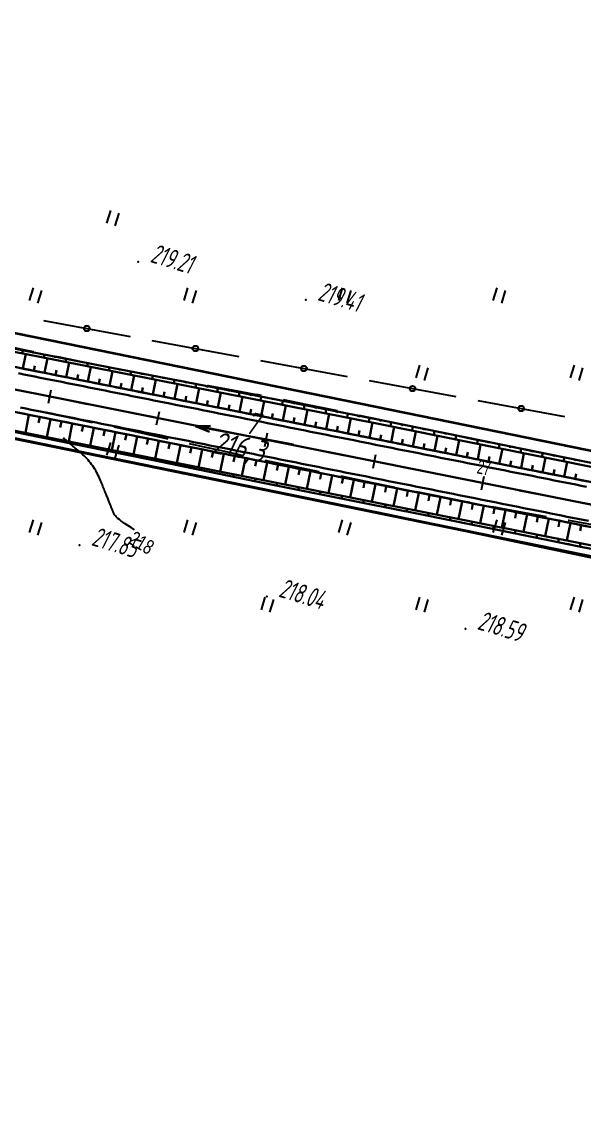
# Model space of a CAD drawing. Header units: millimetres. Extents: x -1799 to 6962, y -1020 to 4121.
# Drawn here: x 665 to 766.8, y 2958.7 to 3157.1 of the extents above; entities that cross this region are included whole.
import ezdxf

# ---------------------------------------------------------------- set-up
doc = ezdxf.new("R2010")
doc.units = ezdxf.units.MM
doc.linetypes.add('CONTI', pattern=[0])
doc.linetypes.add('STROT', pattern=[1.7, 0.5, -1.2])
for name, color, linetype, lineweight in [('10', 1, 'Continuous', 35), ('КОПИЯ_ОСЬ_13_ОТКОСЫ', 7, 'Continuous', 30), ('КОПИЯ_ОСЬ_ГРАНИЦЫ_ПОЛОС', 7, 'Continuous', 30), ('ОСЬ_ВЕРХ_ПОКРЫТИЯ_ГРАНИЦЫ_ПОЛОС', 7, 'Continuous', 30), ('ОСЬ_ВЕРХ_ПОКРЫТИЯ_ОСЬ', 1, 'Continuous', 30), ('Уклоны ПЧ', 5, 'Continuous', 30)]:
    doc.layers.add(name, color=color, linetype=linetype, lineweight=lineweight)
for name, color, linetype in [('_Ростелеком', 6, 'Continuous'), ('GOR_BDEFAULT', 212, 'CONTI'), ('PI_OTDEFAULT', 172, 'CONTI'), ('PI_TTDEFAULT', 5, 'CONTI'), ('PLN_O', 7, 'CONTI'), ('SIT_LDEFAULT', 7, 'CONTI'), ('ZAPSKDEFAULT', 7, 'CONTI'), ('КОПИЯ_ОСЬ_ТАНГЕНСЫ', 1, 'Continuous'), ('ОСЬ_ВЕРХ_ПОКРЫТИЯ_ПИКЕТЫ', 1, 'Continuous'), ('ОСЬ_ВЕРХ_ПОКРЫТИЯ_ТАНГЕНСЫ', 1, 'Continuous'), ('разметка', 7, 'Continuous')]:
    doc.layers.add(name, color=color, linetype=linetype)
doc.styles.add('eskd', font='spds.shx', dxfattribs={"width": 1.2, "oblique": 15})
doc.styles.add('SHRFT', font='TXT', dxfattribs={"width": 3.5})
doc.styles.get("Standard").update_dxf_attribs({"font": 'arial.ttf'})
doc.styles.add('STYLE1', font='romand.shx', dxfattribs={"width": 0.9})
doc.styles.add('ГОСТ', font='', dxfattribs={"oblique": 15, "height": 4})
doc.styles.get('ГОСТ').set_extended_font_data('GOST type A')
doc.linetypes.add('кабель_связи_проект.', pattern='A,10,-1,["/",STYLE1,S=3,R=0,X=0,Y=-1.5],-4.1', length=15.1)

# ---------------------------------------------------------------- blocks, each defined once
blk = doc.blocks.new('BL_2011')
at = {"color": 0}
for p, q in [((0, 0), (0, 2.4)), ((1.6, 0), (1.6, 2.4))]:
    blk.add_line(p, q, dxfattribs=at)
blk = doc.blocks.new('Стрелка')
at = {"layer": 'Уклоны ПЧ', "ltscale": 2}
for points in [[(-0.02, -0.05), (-0.02, 17.97)], [(-0.02, -0.05), (-0.58, 2.62)], [(-0.02, -0.05), (0.53, 2.62)]]:
    blk.add_lwpolyline(points, dxfattribs=at)

msp = doc.modelspace()

# ---------------------------------------------------------------- linework, layer by layer
at = {"layer": '10'}
for points in [[(-360.39, 3343.98), (-65.03, 3344.87), (87.16, 3350.87), (108.64, 3348.19), (148.58, 3330.11), (255.1, 3267.82), (280.33, 3251.41), (314.65, 3229.09), (366.26, 3197.31), (410.92, 3168.51), (446.74, 3154.31), (486.35, 3141.69), (517.02, 3127.88), (586.85, 3116.46), (604.34, 3112.89), (723.31, 3088.59), (842.11, 3064.31), (1030.23, 3025.88), (1104.98, 3010.61)], [(1051.21, 3001.58), (974.51, 3016.91), (912.27, 3029.91), (802.72, 3052.77), (731.25, 3067.83), (636.78, 3087.13), (493.46, 3112.21), (494.99, 3106.72), (485.32, 3108.34), (431.47, 3127.8), (399.29, 3139.15), (370.15, 3158.46), (256.96, 3237.54), (178.33, 3282.64), (135.32, 3306.77), (116.47, 3313.34), (93.11, 3317.06), (-267.68, 3313.81), (-292.89, 3314.1), (-344.73, 3319.75)]]:
    msp.add_lwpolyline(points, dxfattribs=at)
at = {"layer": '_Ростелеком', "linetype": 'кабель_связи_проект.', "lineweight": 40, "ltscale": 0.25}
msp.add_lwpolyline([(493.48, 3112.58), (557.68, 3101.61), (635.13, 3087.42), (695.17, 3075.2), (745.34, 3064.92), (777.19, 3058.43), (806.91, 3052.19), (907.01, 3031.5), (1005.3, 3011.43), (1187.78, 2973.66)], dxfattribs=at)
at = {"layer": 'GOR_BDEFAULT', "color": 212, "elevation": 218, "flags": 128}
msp.add_lwpolyline([(685.39, 3065.1), (684.74, 3065.51), (684.18, 3065.88), (683.69, 3066.21), (683.27, 3066.5), (682.91, 3066.75), (682.62, 3066.97), (682.37, 3067.17), (682.17, 3067.34), (682.02, 3067.49), (681.89, 3067.62), (681.8, 3067.74), (681.73, 3067.85), (681.67, 3067.94), (681.63, 3068.04), (681.59, 3068.13), (681.55, 3068.23), (681.51, 3068.32), (681.47, 3068.42), (681.43, 3068.53), (681.39, 3068.63), (681.35, 3068.74), (681.3, 3068.85), (681.25, 3068.96), (681.21, 3069.08), (681.16, 3069.2), (681.11, 3069.33), (681.05, 3069.46), (681, 3069.59), (680.94, 3069.73), (680.89, 3069.87), (680.83, 3070.01), (680.77, 3070.17), (680.71, 3070.32), (680.64, 3070.48), (680.58, 3070.65), (680.51, 3070.82), (680.44, 3071), (680.36, 3071.19), (680.29, 3071.38), (680.21, 3071.59), (680.12, 3071.8), (680.04, 3072.02), (679.95, 3072.24), (679.85, 3072.48), (679.75, 3072.72), (679.65, 3072.98), (679.55, 3073.24), (679.44, 3073.51), (679.32, 3073.79), (679.2, 3074.07), (679.07, 3074.36), (678.94, 3074.65), (678.8, 3074.95), (678.65, 3075.24), (678.5, 3075.53), (678.33, 3075.83), (678.16, 3076.12), (677.98, 3076.41), (677.79, 3076.69), (677.59, 3076.97), (677.38, 3077.24), (677.17, 3077.5), (676.94, 3077.76), (676.71, 3078.01), (676.48, 3078.26), (676.24, 3078.5), (676, 3078.72), (675.77, 3078.95), (675.53, 3079.16), (675.3, 3079.37), (675.07, 3079.56), (674.84, 3079.75), (674.63, 3079.93), (674.42, 3080.1), (674.22, 3080.27), (674.03, 3080.42), (673.86, 3080.56), (673.69, 3080.7), (673.54, 3080.83), (673.4, 3080.95), (673.26, 3081.06), (673.14, 3081.16), (673.03, 3081.26), (672.92, 3081.35), (672.83, 3081.43), (672.74, 3081.5), (672.66, 3081.57), (672.59, 3081.63), (672.52, 3081.68), (672.47, 3081.73)], dxfattribs=at)
at = {"layer": 'PI_TTDEFAULT', "color": 5}
for p in [(686.05, 3113.66, 219.21), (716.39, 3106.75, 219.41), (675.42, 3062.36, 217.85), (709.32, 3053.04, 218.04), (745.3, 3047.15, 218.59)]:
    msp.add_point(p, dxfattribs=at)
at = {"layer": 'PLN_O'}
for p, q in [((668.85, 3103.03), (684.58, 3100.13)), ((688.52, 3099.4), (704.25, 3096.5)), ((708.18, 3095.78), (723.91, 3092.88)), ((727.85, 3092.15), (743.58, 3089.25)), ((747.52, 3088.53), (763.25, 3085.63))]:
    msp.add_line(p, q, dxfattribs=at)
for centre in [(676.72, 3101.58), (696.39, 3097.95), (716.05, 3094.33), (735.72, 3090.7), (755.39, 3087.08)]:
    msp.add_circle(centre, 0.5, dxfattribs=at)
at = {"layer": 'SIT_LDEFAULT', "color": 7}
for p, q in [((666.08, 3097.54), (660.52, 3098.71)), ((667.14, 3097.32), (666.08, 3097.54)), ((671.48, 3096.41), (671.06, 3096.5)), ((676.58, 3095.36), (671.48, 3096.42)), ((680.87, 3094.5), (676.58, 3095.36)), ((685.59, 3093.6), (684.79, 3093.75)), ((689.96, 3092.78), (685.59, 3093.59)), ((694.33, 3091.99), (689.96, 3092.78)), ((694.62, 3091.93), (694.33, 3091.98)), ((698.71, 3091.2), (698.56, 3091.23)), ((703.08, 3090.4), (698.71, 3091.2)), ((707.45, 3089.59), (703.08, 3090.4)), ((708.39, 3089.42), (707.45, 3089.6)), ((716.67, 3087.77), (712.32, 3088.65)), ((667.92, 3086.64), (669.43, 3086.32)), ((722.13, 3086.65), (716.67, 3087.76)), ((669.43, 3086.32), (674.44, 3085.27)), ((674.44, 3085.27), (677.71, 3084.58)), ((728.41, 3085.34), (726.04, 3085.84)), ((734.72, 3084.02), (728.41, 3085.34)), ((681.62, 3083.75), (683.65, 3083.32)), ((683.65, 3083.33), (688.16, 3082.34)), ((735.82, 3083.79), (734.72, 3084.02)), ((740.93, 3082.72), (739.74, 3082.97)), ((746.76, 3081.5), (740.93, 3082.71)), ((688.16, 3082.33), (691.38, 3081.61)), ((695.28, 3080.75), (697.16, 3080.33)), ((749.53, 3080.93), (746.76, 3081.5)), ((697.16, 3080.33), (701.66, 3079.34)), ((701.66, 3079.34), (705.06, 3078.6)), ((756.69, 3079.49), (753.46, 3080.14)), ((761.52, 3078.52), (756.69, 3079.49)), ((708.97, 3077.75), (710.68, 3077.39)), ((710.68, 3077.39), (715.62, 3076.35)), ((763.25, 3078.18), (761.52, 3078.52)), ((715.62, 3076.35), (718.76, 3075.69)), ((722.67, 3074.88), (727.23, 3073.94)), ((727.23, 3073.94), (732.46, 3072.86)), ((736.38, 3072.06), (739.4, 3071.45)), ((739.4, 3071.45), (745.04, 3070.32)), ((745.04, 3070.32), (746.19, 3070.09)), ((750.11, 3069.32), (754.62, 3068.48)), ((754.62, 3068.48), (759.28, 3067.65)), ((759.28, 3067.65), (759.95, 3067.53)), ((763.89, 3066.84), (763.95, 3066.83)), ((763.95, 3066.83), (768.6, 3066.04))]:
    msp.add_line(p, q, dxfattribs=at)
at = {"layer": 'КОПИЯ_ОСЬ_13_ОТКОСЫ'}
for points in [[(520.07, 3126.21), (534.01, 3123.15), (534.69, 3123), (544.48, 3120.94), (553.58, 3119.04), (573.18, 3115.04), (592.8, 3111.15), (671.32, 3095.86), (730.18, 3084.19), (788.99, 3072.32), (808.63, 3068.52), (828.26, 3064.68), (965.55, 3037.28), (985.16, 3033.34), (1004.74, 3029.28), (1024.35, 3025.36), (1044.01, 3021.69)], [(520.07, 3126.21), (534.01, 3123.15), (534.69, 3123), (544.48, 3120.94), (553.58, 3119.04), (573.18, 3115.04), (592.8, 3111.15), (671.32, 3095.86), (730.18, 3084.19), (788.99, 3072.32), (808.63, 3068.52), (828.26, 3064.68), (965.55, 3037.28), (985.16, 3033.34), (1004.74, 3029.28), (1024.35, 3025.36), (1044.01, 3021.69)], [(522.09, 3126.14), (532.81, 3123.79), (534.08, 3123.52), (534.77, 3123.37), (544.55, 3121.3), (553.65, 3119.37), (573.23, 3115.32), (592.87, 3111.54), (612.53, 3107.83), (651.79, 3100.17), (661.61, 3098.29), (671.43, 3096.39), (681.24, 3094.45), (691.06, 3092.55), (710.7, 3088.77), (730.32, 3084.91), (789.12, 3072.95)], [(523.43, 3122.71), (534.19, 3120.48), (1129.35, 3001.58)], [(522.32, 3114.7), (1120.31, 2995.23)], [(524.91, 3109.79), (529.85, 3108.99), (531.83, 3108.67), (536.76, 3107.81), (541.68, 3106.92), (550.83, 3105.25), (570.49, 3101.57), (590.06, 3097.46), (609.62, 3093.28), (619.45, 3091.43), (629.27, 3089.55), (648.91, 3085.75), (658.72, 3083.82), (668.52, 3081.85), (688.12, 3077.87), (707.7, 3073.78), (727.31, 3069.85), (737.12, 3067.92), (746.93, 3065.95), (766.53, 3061.98), (786.19, 3058.29)], [(526.95, 3109.81), (536.8, 3108.04), (541.72, 3107.14), (550.86, 3105.43), (570.51, 3101.67), (590.13, 3097.8), (668.57, 3082.06), (805.88, 3054.79), (825.51, 3050.93), (962.79, 3023.48), (982.41, 3019.59), (992.23, 3017.72), (1002.05, 3015.82), (1021.68, 3011.99), (1041.34, 3008.28)], [(665.12, 3097.61), (665.02, 3097.09)], [(665.15, 3094.32), (665.68, 3096.96)], [(667.09, 3097.23), (667.05, 3097.06)], [(669.05, 3096.85), (668.95, 3096.32)], [(667.11, 3093.92), (667.29, 3094.8)], [(669.07, 3093.53), (669.6, 3096.19)], [(671.01, 3096.47), (670.98, 3096.29)], [(672.98, 3096.08), (672.87, 3095.55)], [(672.99, 3092.75), (673.53, 3095.42)], [(674.94, 3095.69), (674.9, 3095.51)], [(676.9, 3095.3), (676.8, 3094.77)], [(676.92, 3091.96), (677.45, 3094.64)], [(678.86, 3094.92), (678.83, 3094.74)], [(671.03, 3093.14), (671.21, 3094.03)], [(674.95, 3092.36), (675.13, 3093.25)], [(680.83, 3094.53), (680.72, 3094)], [(680.84, 3091.18), (681.37, 3093.87)], [(682.79, 3094.15), (682.75, 3093.97)], [(684.75, 3093.77), (684.64, 3093.22)], [(684.76, 3090.4), (685.3, 3093.09)], [(686.71, 3093.39), (686.68, 3093.2)], [(688.68, 3093.01), (688.57, 3092.44)], [(690.64, 3092.63), (690.61, 3092.44)], [(678.88, 3091.57), (679.06, 3092.47)], [(682.8, 3090.79), (682.98, 3091.68)], [(686.72, 3090.01), (686.9, 3090.9)], [(688.68, 3089.61), (689.22, 3092.31)], [(692.61, 3092.25), (692.49, 3091.66)], [(692.61, 3088.83), (693.15, 3091.53)], [(694.57, 3091.87), (694.53, 3091.68)], [(696.53, 3091.49), (696.42, 3090.88)], [(696.53, 3088.05), (697.07, 3090.75)], [(698.5, 3091.12), (698.46, 3090.91)], [(700.46, 3090.74), (700.34, 3090.1)], [(690.64, 3089.22), (690.82, 3090.12)], [(694.57, 3088.44), (694.75, 3089.34)], [(700.45, 3087.26), (700.99, 3089.98)], [(702.43, 3090.36), (702.39, 3090.15)], [(704.39, 3089.98), (704.26, 3089.33)], [(704.37, 3086.48), (704.92, 3089.2)], [(706.35, 3089.61), (706.31, 3089.39)], [(708.32, 3089.23), (708.19, 3088.55)], [(710.28, 3088.85), (710.24, 3088.63)], [(698.49, 3087.65), (698.67, 3088.56)], [(702.41, 3086.87), (702.59, 3087.78)], [(706.33, 3086.09), (706.52, 3086.99)], [(708.3, 3085.7), (708.84, 3088.42)], [(712.25, 3088.47), (712.11, 3087.77)], [(712.22, 3084.91), (712.76, 3087.64)], [(714.21, 3088.08), (714.16, 3087.85)], [(716.17, 3087.7), (716.03, 3086.99)], [(716.14, 3084.13), (716.69, 3086.86)], [(718.13, 3087.31), (718.09, 3087.08)], [(720.1, 3086.93), (719.96, 3086.22)], [(666.25, 3085.94), (665.59, 3082.65)], [(668.21, 3085.55), (667.99, 3084.46)], [(670.17, 3085.16), (669.51, 3081.87)], [(672.13, 3084.77), (671.91, 3083.67)], [(710.26, 3085.3), (710.44, 3086.21)], [(714.18, 3084.52), (714.36, 3085.43)], [(720.06, 3083.34), (720.61, 3086.09)], [(722.06, 3086.54), (722.01, 3086.3)], [(724.02, 3086.15), (723.88, 3085.44)], [(723.99, 3082.56), (724.53, 3085.31)], [(725.98, 3085.77), (725.94, 3085.53)], [(727.94, 3085.38), (727.8, 3084.66)], [(729.91, 3085), (729.86, 3084.76)], [(674.09, 3084.38), (673.44, 3081.09)], [(676.06, 3083.98), (675.84, 3082.89)], [(678.02, 3083.59), (677.36, 3080.31)], [(679.98, 3083.2), (679.76, 3082.11)], [(681.94, 3082.81), (681.28, 3079.53)], [(718.1, 3083.74), (718.28, 3084.65)], [(722.02, 3082.95), (722.21, 3083.87)], [(725.95, 3082.17), (726.13, 3083.09)], [(727.91, 3081.78), (728.46, 3084.53)], [(731.87, 3084.6), (731.72, 3083.88)], [(731.83, 3080.99), (732.38, 3083.74)], [(733.83, 3084.2), (733.78, 3083.96)], [(735.79, 3083.8), (735.64, 3083.09)], [(735.75, 3080.21), (736.3, 3082.95)], [(737.75, 3083.4), (737.7, 3083.16)], [(739.71, 3083), (739.56, 3082.3)], [(666.03, 3082.35), (666.05, 3082.42)], [(667.99, 3081.95), (668.04, 3082.16)], [(669.95, 3081.56), (669.97, 3081.63)], [(671.91, 3081.16), (671.96, 3081.38)], [(673.87, 3080.76), (673.89, 3080.84)], [(683.9, 3082.42), (683.68, 3081.32)], [(685.86, 3082.03), (685.21, 3078.75)], [(687.82, 3081.63), (687.6, 3080.54)], [(689.78, 3081.24), (689.13, 3077.97)], [(691.75, 3080.85), (691.53, 3079.76)], [(729.87, 3081.39), (730.05, 3082.3)], [(733.79, 3080.6), (733.98, 3081.52)], [(737.71, 3079.82), (737.9, 3080.73)], [(739.68, 3079.43), (740.22, 3082.16)], [(741.67, 3082.61), (741.62, 3082.37)], [(743.63, 3082.21), (743.48, 3081.5)], [(743.6, 3078.64), (744.14, 3081.37)], [(745.59, 3081.81), (745.54, 3081.57)], [(747.55, 3081.41), (747.4, 3080.71)], [(749.51, 3081.01), (749.46, 3080.78)], [(675.83, 3080.36), (675.88, 3080.6)], [(677.79, 3079.97), (677.81, 3080.05)], [(679.75, 3079.57), (679.81, 3079.83)], [(681.71, 3079.17), (681.73, 3079.26)], [(683.67, 3078.77), (683.73, 3079.05)], [(693.71, 3080.46), (693.05, 3077.19)], [(695.67, 3080.07), (695.45, 3078.98)], [(697.63, 3079.67), (696.98, 3076.42)], [(699.59, 3079.28), (699.37, 3078.2)], [(701.55, 3078.89), (700.9, 3075.64)], [(741.64, 3079.04), (741.82, 3079.95)], [(745.56, 3078.25), (745.74, 3079.16)], [(747.52, 3077.86), (748.06, 3080.58)], [(751.47, 3080.61), (751.33, 3079.92)], [(751.44, 3077.08), (751.99, 3079.79)], [(753.43, 3080.21), (753.38, 3079.98)], [(755.39, 3079.81), (755.25, 3079.13)], [(755.37, 3076.29), (755.91, 3079)], [(757.35, 3079.41), (757.3, 3079.19)], [(759.31, 3079.02), (759.17, 3078.34)], [(685.63, 3078.38), (685.65, 3078.47)], [(687.59, 3077.98), (687.65, 3078.27)], [(689.55, 3077.57), (689.57, 3077.67)], [(691.51, 3077.16), (691.58, 3077.49)], [(693.47, 3076.75), (693.49, 3076.86)], [(703.51, 3078.5), (703.3, 3077.41)], [(705.47, 3078.11), (704.82, 3074.86)], [(707.44, 3077.72), (707.22, 3076.63)], [(709.4, 3077.32), (708.75, 3074.08)], [(711.36, 3076.93), (711.14, 3075.85)], [(749.48, 3077.47), (749.66, 3078.38)], [(753.4, 3076.68), (753.59, 3077.59)], [(757.33, 3075.9), (757.51, 3076.8)], [(759.29, 3075.51), (759.83, 3078.21)], [(761.27, 3078.62), (761.22, 3078.39)], [(763.22, 3078.22), (763.09, 3077.55)], [(763.21, 3074.73), (763.75, 3077.42)], [(765.18, 3077.82), (765.14, 3077.6)], [(695.43, 3076.34), (695.5, 3076.71)], [(697.38, 3075.93), (697.41, 3076.06)], [(699.34, 3075.52), (699.43, 3075.93)], [(701.3, 3075.12), (701.33, 3075.25)], [(703.26, 3074.71), (703.35, 3075.15)], [(713.32, 3076.54), (712.67, 3073.3)], [(715.28, 3076.15), (715.06, 3075.07)], [(717.24, 3075.76), (716.6, 3072.52)], [(719.2, 3075.36), (718.99, 3074.29)], [(721.16, 3074.97), (720.52, 3071.74)], [(761.25, 3075.12), (761.43, 3076.02)], [(765.17, 3074.33), (765.35, 3075.23)], [(705.21, 3074.3), (705.24, 3074.44)], [(707.17, 3073.89), (707.27, 3074.37)], [(709.13, 3073.49), (709.16, 3073.65)], [(711.09, 3073.1), (711.19, 3073.59)], [(713.05, 3072.7), (713.09, 3072.87)], [(715.01, 3072.31), (715.12, 3072.81)], [(723.13, 3074.58), (722.91, 3073.5)], [(725.09, 3074.19), (724.44, 3070.96)], [(727.05, 3073.8), (726.83, 3072.72)], [(729.01, 3073.41), (728.37, 3070.18)], [(730.97, 3073.01), (730.76, 3071.94)], [(716.98, 3071.92), (717.01, 3072.09)], [(718.94, 3071.52), (719.04, 3072.04)], [(720.9, 3071.13), (720.93, 3071.3)], [(722.86, 3070.74), (722.96, 3071.26)], [(732.93, 3072.62), (732.29, 3069.4)], [(734.89, 3072.23), (734.68, 3071.16)], [(736.85, 3071.84), (736.21, 3068.63)], [(738.82, 3071.45), (738.6, 3070.38)], [(740.78, 3071.05), (740.14, 3067.85)], [(724.82, 3070.35), (724.85, 3070.52)], [(726.78, 3069.95), (726.89, 3070.48)], [(728.74, 3069.57), (728.78, 3069.74)], [(730.71, 3069.18), (730.81, 3069.7)], [(732.67, 3068.8), (732.7, 3068.97)], [(734.63, 3068.41), (734.73, 3068.92)], [(742.74, 3070.66), (742.52, 3069.59)], [(744.7, 3070.27), (744.06, 3067.07)], [(746.66, 3069.88), (746.45, 3068.81)], [(748.62, 3069.49), (747.98, 3066.29)], [(750.58, 3069.1), (750.37, 3068.03)], [(736.59, 3068.02), (736.63, 3068.19)], [(738.55, 3067.63), (738.65, 3068.14)], [(740.51, 3067.24), (740.55, 3067.41)], [(742.48, 3066.85), (742.58, 3067.36)], [(752.54, 3068.7), (751.91, 3065.51)], [(754.51, 3068.31), (754.29, 3067.25)], [(756.47, 3067.92), (755.83, 3064.73)], [(758.43, 3067.53), (758.22, 3066.47)], [(760.39, 3067.14), (759.75, 3063.95)], [(744.44, 3066.45), (744.47, 3066.62)], [(746.4, 3066.06), (746.5, 3066.58)], [(748.36, 3065.66), (748.39, 3065.83)], [(750.32, 3065.26), (750.43, 3065.8)], [(752.28, 3064.86), (752.31, 3065.04)], [(754.24, 3064.47), (754.35, 3065.02)], [(762.35, 3066.74), (762.14, 3065.68)], [(764.31, 3066.35), (763.68, 3063.17)], [(766.27, 3065.96), (766.06, 3064.9)], [(756.2, 3064.07), (756.24, 3064.26)], [(758.16, 3063.67), (758.27, 3064.25)], [(760.12, 3063.28), (760.16, 3063.47)], [(762.08, 3062.88), (762.2, 3063.47)], [(764.04, 3062.48), (764.08, 3062.68)], [(766, 3062.08), (766.12, 3062.69)]]:
    msp.add_lwpolyline(points, dxfattribs=at)
at = {"layer": 'КОПИЯ_ОСЬ_ГРАНИЦЫ_ПОЛОС'}
for points in [[(664.54, 3094.44), (665.52, 3094.24), (666.5, 3094.05), (667.48, 3093.85), (668.46, 3093.65), (669.44, 3093.46), (670.42, 3093.26), (671.4, 3093.07), (672.38, 3092.87), (673.36, 3092.68), (674.34, 3092.48), (675.32, 3092.28), (676.3, 3092.09), (677.28, 3091.89), (678.26, 3091.7), (679.24, 3091.5), (680.22, 3091.3), (681.2, 3091.11), (682.18, 3090.91), (683.16, 3090.72), (684.14, 3090.52), (685.12, 3090.33), (686.1, 3090.13), (687.08, 3089.93), (688.06, 3089.74), (689.04, 3089.54), (690.02, 3089.35), (691.01, 3089.15), (691.99, 3088.96), (692.97, 3088.76), (693.95, 3088.56), (694.93, 3088.37), (695.91, 3088.17), (696.89, 3087.98), (697.87, 3087.78), (698.85, 3087.58), (699.83, 3087.39), (700.81, 3087.19), (701.79, 3087), (702.77, 3086.8), (703.75, 3086.61), (704.73, 3086.41), (705.71, 3086.21), (706.69, 3086.02), (707.67, 3085.82), (708.65, 3085.63), (709.63, 3085.43), (710.61, 3085.24), (711.59, 3085.04), (712.57, 3084.84), (713.55, 3084.65), (714.53, 3084.45), (715.51, 3084.26), (716.49, 3084.06), (717.47, 3083.86), (718.45, 3083.67), (719.43, 3083.47), (720.41, 3083.28), (721.39, 3083.08), (722.37, 3082.89), (723.35, 3082.69), (724.33, 3082.49), (725.31, 3082.3), (726.29, 3082.1), (727.27, 3081.91), (728.25, 3081.71), (729.23, 3081.52), (730.21, 3081.32), (731.19, 3081.12), (732.17, 3080.93), (733.15, 3080.73), (734.13, 3080.54), (735.11, 3080.34), (736.09, 3080.14), (737.07, 3079.95), (738.05, 3079.75), (739.03, 3079.56), (740.01, 3079.36), (740.99, 3079.17), (741.97, 3078.97), (742.95, 3078.77), (743.93, 3078.58), (744.91, 3078.38), (745.89, 3078.19), (746.87, 3077.99), (747.85, 3077.79), (748.83, 3077.6), (749.81, 3077.4), (750.79, 3077.21), (751.77, 3077.01), (752.75, 3076.82), (753.73, 3076.62), (754.71, 3076.42), (755.69, 3076.23), (756.67, 3076.03), (757.65, 3075.84), (758.63, 3075.64), (759.61, 3075.45), (760.59, 3075.25), (761.57, 3075.05), (762.55, 3074.86), (763.53, 3074.66), (764.51, 3074.47), (765.49, 3074.27), (766.47, 3074.07), (767.45, 3073.88)], [(664.52, 3086.28), (665.5, 3086.09), (666.48, 3085.89), (667.46, 3085.7), (668.44, 3085.5), (669.42, 3085.31), (670.4, 3085.11), (671.38, 3084.91), (672.36, 3084.72), (673.34, 3084.52), (674.32, 3084.33), (675.3, 3084.13), (676.28, 3083.94), (677.26, 3083.74), (678.24, 3083.54), (679.22, 3083.35), (680.2, 3083.15), (681.18, 3082.96), (682.16, 3082.76), (683.14, 3082.56), (684.12, 3082.37), (685.1, 3082.17), (686.08, 3081.98), (687.06, 3081.78), (688.04, 3081.59), (689.02, 3081.39), (690, 3081.19), (690.98, 3081), (691.96, 3080.8), (692.94, 3080.61), (693.92, 3080.41), (694.9, 3080.22), (695.88, 3080.02), (696.86, 3079.82), (697.84, 3079.63), (698.82, 3079.43), (699.8, 3079.24), (700.78, 3079.04), (701.76, 3078.85), (702.74, 3078.65), (703.72, 3078.45), (704.7, 3078.26), (705.68, 3078.06), (706.66, 3077.87), (707.64, 3077.67), (708.62, 3077.47), (709.6, 3077.28), (710.58, 3077.08), (711.56, 3076.89), (712.54, 3076.69), (713.52, 3076.5), (714.5, 3076.3), (715.48, 3076.1), (716.46, 3075.91), (717.44, 3075.71), (718.42, 3075.52), (719.4, 3075.32), (720.38, 3075.13), (721.36, 3074.93), (722.34, 3074.73), (723.32, 3074.54), (724.3, 3074.34), (725.28, 3074.15), (726.26, 3073.95), (727.24, 3073.76), (728.22, 3073.56), (729.2, 3073.36), (730.18, 3073.17), (731.16, 3072.97), (732.14, 3072.78), (733.12, 3072.58), (734.1, 3072.38), (735.08, 3072.19), (736.06, 3071.99), (737.04, 3071.8), (738.02, 3071.6), (739, 3071.41), (739.98, 3071.21), (740.96, 3071.01), (741.94, 3070.82), (742.92, 3070.62), (743.9, 3070.43), (744.88, 3070.23), (745.86, 3070.04), (746.84, 3069.84), (747.82, 3069.64), (748.8, 3069.45), (749.78, 3069.25), (750.76, 3069.06), (751.74, 3068.86), (752.72, 3068.67), (753.69, 3068.47), (754.67, 3068.27), (755.65, 3068.08), (756.63, 3067.88), (757.61, 3067.69), (758.59, 3067.49), (759.57, 3067.29), (760.55, 3067.1), (761.53, 3066.9), (762.51, 3066.71), (763.49, 3066.51), (764.47, 3066.32), (765.45, 3066.12), (766.43, 3065.92), (767.41, 3065.73)]]:
    msp.add_lwpolyline(points, dxfattribs=at)
at = {"layer": 'КОПИЯ_ОСЬ_ТАНГЕНСЫ'}
msp.add_line((430.51, 3137.11), (1323.41, 2958.74), dxfattribs=at)
at = {"layer": 'ОСЬ_ВЕРХ_ПОКРЫТИЯ_ГРАНИЦЫ_ПОЛОС', "linetype": 'Continuous'}
for points in [[(767.26, 3072.9), (766.28, 3073.09), (765.3, 3073.29), (764.32, 3073.49), (763.34, 3073.68), (762.36, 3073.88), (761.38, 3074.07), (760.4, 3074.27), (759.42, 3074.46), (758.44, 3074.66), (757.46, 3074.86), (756.48, 3075.05), (755.5, 3075.25), (754.52, 3075.44), (753.54, 3075.64), (752.56, 3075.84), (751.58, 3076.03), (750.6, 3076.23), (749.62, 3076.42), (748.64, 3076.62), (747.66, 3076.81), (746.68, 3077.01), (745.7, 3077.21), (744.72, 3077.4), (743.74, 3077.6), (742.75, 3077.79), (741.77, 3077.99), (740.79, 3078.18), (739.81, 3078.38), (738.83, 3078.58), (737.85, 3078.77), (736.87, 3078.97), (735.89, 3079.16), (734.91, 3079.36), (733.93, 3079.56), (732.95, 3079.75), (731.97, 3079.95), (730.99, 3080.14), (730.01, 3080.34), (729.03, 3080.53), (728.05, 3080.73), (727.07, 3080.93), (726.09, 3081.12), (725.11, 3081.32), (724.13, 3081.51), (723.15, 3081.71), (722.17, 3081.9), (721.19, 3082.1), (720.21, 3082.3), (719.23, 3082.49), (718.25, 3082.69), (717.27, 3082.88), (716.29, 3083.08), (715.31, 3083.28), (714.33, 3083.47), (713.35, 3083.67), (712.37, 3083.86), (711.39, 3084.06), (710.41, 3084.25), (709.43, 3084.45), (708.45, 3084.65), (707.47, 3084.84), (706.49, 3085.04), (705.51, 3085.23), (704.53, 3085.43), (703.55, 3085.62), (702.57, 3085.82), (701.59, 3086.02), (700.61, 3086.21), (699.63, 3086.41), (698.65, 3086.6), (697.67, 3086.8), (696.69, 3087), (695.71, 3087.19), (694.73, 3087.39), (693.75, 3087.58), (692.77, 3087.78), (691.79, 3087.97), (690.81, 3088.17), (689.83, 3088.37), (688.85, 3088.56), (687.87, 3088.76), (686.89, 3088.95), (685.91, 3089.15), (684.93, 3089.34), (683.95, 3089.54), (682.97, 3089.74), (681.99, 3089.93), (681.01, 3090.13), (680.03, 3090.32), (679.05, 3090.52), (678.07, 3090.72), (677.09, 3090.91), (676.11, 3091.11), (675.13, 3091.3), (674.15, 3091.5), (673.17, 3091.69), (672.19, 3091.89), (671.21, 3092.09), (670.23, 3092.28), (669.25, 3092.48), (668.27, 3092.67), (667.29, 3092.87), (666.31, 3093.06), (665.33, 3093.26), (664.35, 3093.46)], [(664.45, 3094.46), (665.43, 3094.26), (666.41, 3094.06), (667.39, 3093.87), (668.37, 3093.67), (669.35, 3093.48), (670.33, 3093.28), (671.31, 3093.09), (672.29, 3092.89), (673.27, 3092.69), (674.24, 3092.5), (675.22, 3092.3), (676.2, 3092.11), (677.18, 3091.91), (678.16, 3091.72), (679.14, 3091.52), (680.12, 3091.32), (681.1, 3091.13), (682.08, 3090.93), (683.06, 3090.74), (684.04, 3090.54), (685.02, 3090.35), (686, 3090.15), (686.98, 3089.96), (687.96, 3089.76), (688.94, 3089.56), (689.92, 3089.37), (690.9, 3089.17), (691.87, 3088.98), (692.85, 3088.78), (693.83, 3088.59), (694.81, 3088.39), (695.79, 3088.19), (696.77, 3088), (697.75, 3087.8), (698.73, 3087.61), (699.71, 3087.41), (700.69, 3087.22), (701.67, 3087.02), (702.65, 3086.82), (703.63, 3086.63), (704.61, 3086.43), (705.59, 3086.24), (706.57, 3086.04), (707.55, 3085.85), (708.52, 3085.65), (709.5, 3085.46), (710.48, 3085.26), (711.46, 3085.06), (712.44, 3084.87), (713.42, 3084.67), (714.4, 3084.48), (715.38, 3084.28), (716.36, 3084.09), (717.34, 3083.89), (718.32, 3083.69), (719.3, 3083.5), (720.28, 3083.3), (721.26, 3083.11), (722.24, 3082.91), (723.22, 3082.72), (724.2, 3082.52), (725.17, 3082.32), (726.15, 3082.13), (727.13, 3081.93), (728.11, 3081.74), (729.09, 3081.54), (730.07, 3081.35), (731.05, 3081.15), (732.03, 3080.96), (733.01, 3080.76), (733.99, 3080.56), (734.97, 3080.37), (735.95, 3080.17), (736.93, 3079.98), (737.91, 3079.78), (738.89, 3079.59), (739.87, 3079.39), (740.85, 3079.19), (741.82, 3079), (742.8, 3078.8), (743.78, 3078.61), (744.76, 3078.41), (745.74, 3078.22), (746.72, 3078.02), (747.7, 3077.82), (748.68, 3077.63), (749.66, 3077.43), (750.64, 3077.24), (751.62, 3077.04), (752.6, 3076.85), (753.58, 3076.65), (754.56, 3076.46), (755.54, 3076.26), (756.52, 3076.06), (757.5, 3075.87), (758.47, 3075.67), (759.45, 3075.48), (760.43, 3075.28), (761.41, 3075.09), (762.39, 3074.89), (763.37, 3074.69), (764.35, 3074.5), (765.33, 3074.3), (766.31, 3074.11), (767.29, 3073.91)]]:
    msp.add_lwpolyline(points, dxfattribs=at)
at = {"layer": 'ОСЬ_ВЕРХ_ПОКРЫТИЯ_ГРАНИЦЫ_ПОЛОС', "linetype": 'Continuous', "lineweight": 30}
for points in [[(767.61, 3066.71), (766.63, 3066.91), (765.65, 3067.1), (764.67, 3067.3), (763.69, 3067.49), (762.71, 3067.69), (761.73, 3067.88), (760.75, 3068.08), (759.77, 3068.28), (758.79, 3068.47), (757.81, 3068.67), (756.83, 3068.86), (755.85, 3069.06), (754.87, 3069.25), (753.89, 3069.45), (752.91, 3069.65), (751.93, 3069.84), (750.95, 3070.04), (749.97, 3070.23), (748.99, 3070.43), (748.01, 3070.62), (747.03, 3070.82), (746.05, 3071.02), (745.07, 3071.21), (744.09, 3071.41), (743.11, 3071.6), (742.13, 3071.8), (741.15, 3072), (740.17, 3072.19), (739.19, 3072.39), (738.21, 3072.58), (737.23, 3072.78), (736.25, 3072.97), (735.27, 3073.17), (734.29, 3073.37), (733.31, 3073.56), (732.33, 3073.76), (731.35, 3073.95), (730.37, 3074.15), (729.39, 3074.34), (728.41, 3074.54), (727.43, 3074.74), (726.45, 3074.93), (725.47, 3075.13), (724.49, 3075.32), (723.51, 3075.52), (722.53, 3075.71), (721.55, 3075.91), (720.57, 3076.11), (719.59, 3076.3), (718.61, 3076.5), (717.63, 3076.69), (716.65, 3076.89), (715.67, 3077.09), (714.69, 3077.28), (713.71, 3077.48), (712.73, 3077.67), (711.75, 3077.87), (710.77, 3078.06), (709.79, 3078.26), (708.81, 3078.46), (707.83, 3078.65), (706.85, 3078.85), (705.87, 3079.04), (704.89, 3079.24), (703.91, 3079.43), (702.93, 3079.63), (701.95, 3079.83), (700.97, 3080.02), (699.99, 3080.22), (699.01, 3080.41), (698.03, 3080.61), (697.05, 3080.8), (696.07, 3081), (695.09, 3081.2), (694.11, 3081.39), (693.13, 3081.59), (692.15, 3081.78), (691.17, 3081.98), (690.19, 3082.17), (689.21, 3082.37), (688.23, 3082.57), (687.25, 3082.76), (686.27, 3082.96), (685.29, 3083.15), (684.31, 3083.35), (683.33, 3083.55), (682.35, 3083.74), (681.37, 3083.94), (680.39, 3084.13), (679.41, 3084.33), (678.43, 3084.52), (677.45, 3084.72), (676.47, 3084.92), (675.49, 3085.11), (674.51, 3085.31), (673.53, 3085.5), (672.55, 3085.7), (671.57, 3085.89), (670.59, 3086.09), (669.61, 3086.29), (668.63, 3086.48), (667.65, 3086.68), (666.67, 3086.87), (665.69, 3087.07), (664.71, 3087.26)], [(767.42, 3065.73), (766.44, 3065.92), (765.46, 3066.12), (764.48, 3066.32), (763.5, 3066.51), (762.52, 3066.71), (761.54, 3066.9), (760.56, 3067.1), (759.58, 3067.29), (758.6, 3067.49), (757.62, 3067.69), (756.64, 3067.88), (755.66, 3068.08), (754.68, 3068.27), (753.7, 3068.47), (752.72, 3068.67), (751.74, 3068.86), (750.76, 3069.06), (749.78, 3069.25), (748.8, 3069.45), (747.82, 3069.64), (746.84, 3069.84), (745.86, 3070.04), (744.88, 3070.23), (743.9, 3070.43), (742.92, 3070.62), (741.94, 3070.82), (740.96, 3071.01), (739.98, 3071.21), (739, 3071.41), (738.02, 3071.6), (737.04, 3071.8), (736.06, 3071.99), (735.08, 3072.19), (734.1, 3072.38), (733.12, 3072.58), (732.14, 3072.78), (731.16, 3072.97), (730.18, 3073.17), (729.2, 3073.36), (728.22, 3073.56), (727.24, 3073.76), (726.26, 3073.95), (725.28, 3074.15), (724.3, 3074.34), (723.32, 3074.54), (722.34, 3074.73), (721.36, 3074.93), (720.38, 3075.13), (719.4, 3075.32), (718.42, 3075.52), (717.44, 3075.71), (716.46, 3075.91), (715.48, 3076.1), (714.5, 3076.3), (713.52, 3076.5), (712.54, 3076.69), (711.56, 3076.89), (710.58, 3077.08), (709.6, 3077.28), (708.62, 3077.47), (707.64, 3077.67), (706.66, 3077.87), (705.68, 3078.06), (704.7, 3078.26), (703.72, 3078.45), (702.74, 3078.65), (701.76, 3078.85), (700.78, 3079.04), (699.8, 3079.24), (698.82, 3079.43), (697.84, 3079.63), (696.86, 3079.82), (695.88, 3080.02), (694.9, 3080.22), (693.92, 3080.41), (692.94, 3080.61), (691.96, 3080.8), (690.98, 3081), (690, 3081.19), (689.02, 3081.39), (688.04, 3081.59), (687.06, 3081.78), (686.08, 3081.98), (685.1, 3082.17), (684.12, 3082.37), (683.14, 3082.56), (682.16, 3082.76), (681.18, 3082.96), (680.2, 3083.15), (679.22, 3083.35), (678.24, 3083.54), (677.26, 3083.74), (676.28, 3083.94), (675.3, 3084.13), (674.32, 3084.33), (673.34, 3084.52), (672.36, 3084.72), (671.38, 3084.91), (670.4, 3085.11), (669.42, 3085.31), (668.44, 3085.5), (667.46, 3085.7), (666.48, 3085.89), (665.5, 3086.09), (664.52, 3086.28)]]:
    msp.add_lwpolyline(points, dxfattribs=at)
at = {"layer": 'ОСЬ_ВЕРХ_ПОКРЫТИЯ_ОСЬ'}
msp.add_lwpolyline([(524.68, 3118.3), (533.4, 3116.55), (533.4, 3116.55), (1120.98, 2999.18)], dxfattribs=at)
at = {"layer": 'ОСЬ_ВЕРХ_ПОКРЫТИЯ_ПИКЕТЫ'}
for p, q in [((669.76, 3088.04), (670.25, 3090.49)), ((689.37, 3084.12), (689.86, 3086.57)), ((708.99, 3080.21), (709.48, 3082.66)), ((728.6, 3076.29), (729.09, 3078.74)), ((748.21, 3072.37), (748.7, 3074.82)), ((748.21, 3072.37), (748.7, 3074.82))]:
    msp.add_line(p, q, dxfattribs=at)
at = {"layer": 'ОСЬ_ВЕРХ_ПОКРЫТИЯ_ТАНГЕНСЫ'}
msp.add_line((430.51, 3137.11), (1323.41, 2958.74), dxfattribs=at)
at = {"layer": 'разметка', "linetype": 'STROT', "lineweight": 30, "ltscale": 7}
msp.add_lwpolyline([(-644.71, 3539.46), (-644.71, 3539.46, 0.010848), (-599.22, 3492.38, 0.026039), (-521.3, 3423.36, 0.004471), (-497.65, 3404.9, 0.012597), (-469.15, 3383.51, 0.122053), (-334.33, 3332.01, 0.036279), (-244.45, 3330.03), (-14.07, 3336.49, -0.037498), (75.82, 3334.51, -0.079736), (167.16, 3308.13, -0.037499), (244.27, 3261.88), (343.34, 3195.51, 0.037498), (420.44, 3149.26, 0.023279), (446.23, 3138.55, 0.037464), (533.4, 3116.55), (1022.92, 3018.77), (1022.92, 3018.77)], format="xyb", dxfattribs=at)

# ---------------------------------------------------------------- block references
at = {"layer": 'ZAPSKDEFAULT', "color": 7, "rotation": 342.9999999999999}
for p in [(680.35, 3120.64), (666.35, 3106.64), (694.35, 3106.64), (722.35, 3106.64), (750.35, 3106.64), (736.35, 3092.64), (764.35, 3092.64), (680.35, 3078.64), (666.35, 3064.64), (694.35, 3064.64), (722.35, 3064.64), (750.35, 3064.64), (708.35, 3050.64), (736.35, 3050.64), (764.35, 3050.64)]:
    msp.add_blockref('BL_2011', p, dxfattribs=at)
at = {"layer": 'Уклоны ПЧ', "rotation": 259.2730417413957}
msp.add_blockref('Стрелка', (696.45, 3083.88), dxfattribs=at)

# ---------------------------------------------------------------- texts
at = {"layer": 'GOR_BDEFAULT', "color": 212, "style": 'SHRFT', "width": 0.75}
msp.add_text('218', height=2.625, rotation=329.1314, dxfattribs=at).set_placement((684.1, 3062.77, 218))
at = {"layer": 'PI_OTDEFAULT', "color": 172, "style": 'eskd', "oblique": 10, "width": 0.8}
for s, p in [('219.21', (688.05, 3113.65)), ('219.41', (718.38, 3106.75)), ('217.85', (677.41, 3062.36)), ('218.04', (711.32, 3053.04)), ('218.59', (747.3, 3047.15))]:
    msp.add_text(s, height=3.5, rotation=343, dxfattribs=at).set_placement(p)
at = {"layer": 'ОСЬ_ВЕРХ_ПОКРЫТИЯ_ПИКЕТЫ', "width": 0.6}
msp.add_text('27', height=2.5, rotation=348.703, dxfattribs=at).set_placement((747.28, 3075.36))
at = {"layer": 'Уклоны ПЧ', "style": 'ГОСТ', "oblique": 15}
for s, p in [('7', (705.09, 3082.66)), ('216,3', (699.21, 3079.06))]:
    msp.add_text(s, height=4, rotation=349.2279, dxfattribs=at).set_placement(p)

doc.saveas('drawing.dxf')
